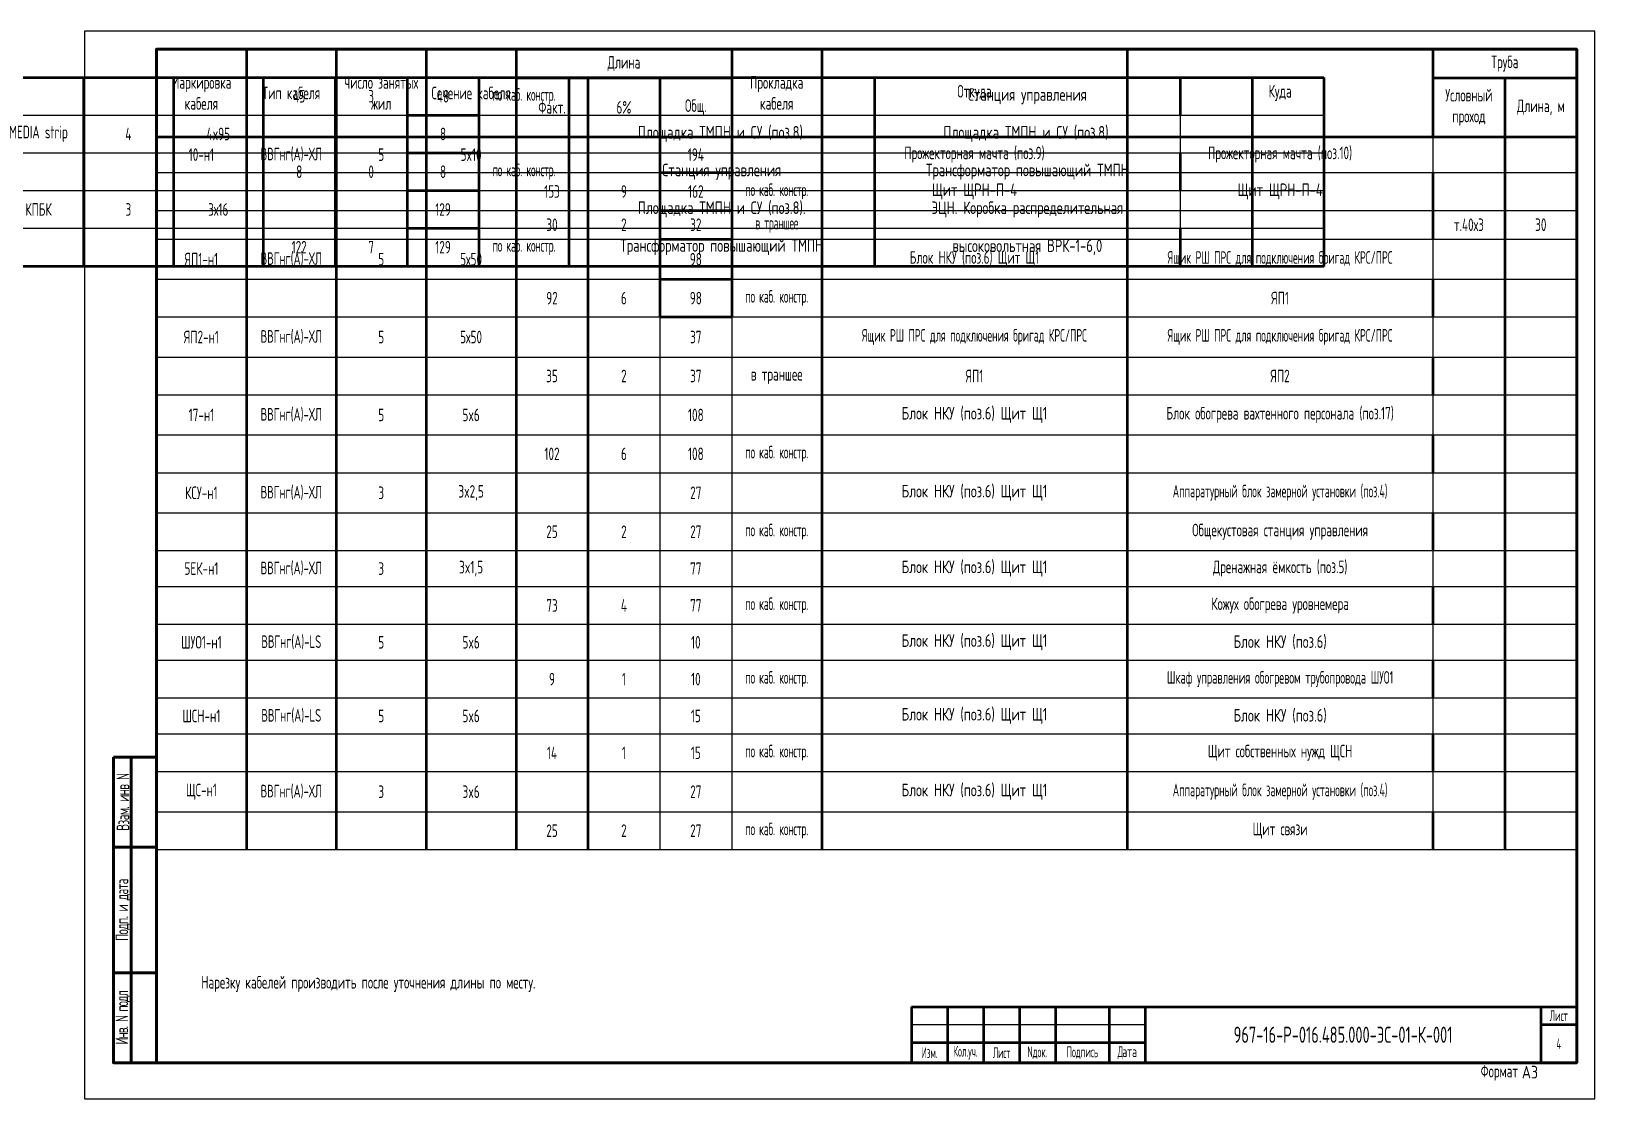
# Model space of a CAD drawing. Header units: millimetres. Extents: x 434 to 39884, y 282 to 36742.
# Drawn here: x 39040.2 to 39475.1, y 36445 to 36742 of the extents above; entities that cross this region are included whole.
import ezdxf
from ezdxf.enums import TextEntityAlignment as Align

# ---------------------------------------------------------------- set-up
doc = ezdxf.new("R2010")
doc.units = ezdxf.units.MM
doc.layers.get('0').update_dxf_attribs({"lineweight": 25})
doc.layers.add('ЭТ-Оформление', color=7, linetype='Continuous')
doc.layers.add('ЭТ-Формат и штамп', color=7, linetype='Continuous')
doc.styles.add('Фрикон', font='cs_gost2304.shx', dxfattribs={"width": 0.8})
doc.styles.add('Фрикон_штамп', font='cs_gost2304a.shx', dxfattribs={"width": 0.7, "height": 3})

# ---------------------------------------------------------------- blocks, each defined once
blk = doc.blocks.new('*T9')
at = {"layer": 'ЭТ-Оформление', "color": 0, "linetype": 'ByBlock', "lineweight": 50, "transparency": 16777216}
for p, q in [((0, 0), (395, 0)), ((0, 0), (0, -223.83)), ((25, 0), (25, -223.83)), ((50, 0), (50, -223.83)), ((75, 0), (75, -223.83)), ((100, 0), (100, -223.83)), ((160, 0), (160, -223.83)), ((185, 0), (185, -223.83)), ((270, 0), (270, -223.83)), ((355, 0), (355, -24.33)), ((395, 0), (395, -223.83)), ((414.25, 0), (414.25, -52.5)), ((439.25, 0), (439.25, -52.5)), ((464.25, 0), (464.25, -52.5)), ((489.25, 0), (489.25, -52.5)), ((514.25, 0), (514.25, -52.5)), ((534.25, 0), (534.25, -52.5)), ((554.25, 0), (574.25, 0)), ((554.25, 0), (554.25, -52.5)), ((574.25, 0), (574.25, -52.5)), ((599.25, 0), (599.25, -52.5)), ((684.25, 0), (684.25, -52.5)), ((769.25, 0), (769.25, -10.5)), ((789.25, 0), (789.25, -52.5)), ((809.25, 0), (809.25, -52.5)), ((100, -8), (160, -8)), ((120, -8), (120, -223.83)), ((140, -8), (140, -223.83)), ((355, -8), (395, -8)), ((375, -8), (375, -223.83)), ((554.25, -10.5), (574.25, -10.5)), ((554.25, -21), (574.25, -21)), ((769.25, -21), (769.25, -31.5)), ((0, -24.33), (395, -24.33)), ((554.25, -31.5), (574.25, -31.5)), ((140, -34.83), (160, -34.83)), ((355, -34.83), (355, -45.33)), ((554.25, -42), (574.25, -42)), ((769.25, -42), (769.25, -52.5)), ((140, -45.33), (160, -45.33)), ((140, -55.83), (160, -55.83)), ((355, -55.83), (355, -66.33)), ((414.25, -52.5), (554.25, -52.5)), ((554.25, -52.5), (574.25, -52.5)), ((574.25, -52.5), (809.25, -52.5)), ((140, -66.33), (160, -66.33)), ((140, -76.83), (160, -76.83)), ((355, -76.83), (355, -87.33)), ((140, -87.33), (160, -87.33)), ((140, -97.83), (160, -97.83)), ((355, -97.83), (355, -108.33)), ((140, -108.33), (160, -108.33)), ((140, -118.83), (160, -118.83)), ((355, -118.83), (355, -129.33)), ((140, -129.33), (160, -129.33)), ((140, -139.83), (160, -139.83)), ((355, -139.83), (355, -150.33)), ((140, -150.33), (160, -150.33)), ((140, -160.83), (160, -160.83)), ((355, -160.83), (355, -171.33)), ((140, -171.33), (160, -171.33)), ((140, -181.83), (160, -181.83)), ((355, -181.83), (355, -192.33)), ((140, -192.33), (160, -192.33)), ((140, -202.83), (160, -202.83)), ((355, -202.83), (355, -213.33)), ((140, -213.33), (160, -213.33)), ((140, -223.83), (160, -223.83))]:
    blk.add_line(p, q, dxfattribs=at)
at = {"layer": 'ЭТ-Оформление', "color": 0, "linetype": 'ByBlock', "lineweight": -2, "transparency": 16777216}
for p, q in [((414.25, 0), (554.25, 0)), ((574.25, 0), (809.25, 0)), ((414.25, -10.5), (554.25, -10.5)), ((574.25, -10.5), (809.25, -10.5)), ((769.25, -10.5), (769.25, -21)), ((414.25, -21), (554.25, -21)), ((574.25, -21), (809.25, -21)), ((355, -24.33), (355, -34.83)), ((414.25, -31.5), (554.25, -31.5)), ((574.25, -31.5), (809.25, -31.5)), ((769.25, -31.5), (769.25, -42)), ((0, -34.83), (140, -34.83)), ((160, -34.83), (395, -34.83)), ((414.25, -42), (554.25, -42)), ((574.25, -42), (809.25, -42)), ((0, -45.33), (140, -45.33)), ((160, -45.33), (395, -45.33)), ((355, -45.33), (355, -55.83)), ((0, -55.83), (140, -55.83)), ((160, -55.83), (395, -55.83)), ((0, -66.33), (140, -66.33)), ((160, -66.33), (395, -66.33)), ((355, -66.33), (355, -76.83)), ((0, -76.83), (140, -76.83)), ((160, -76.83), (395, -76.83)), ((0, -87.33), (140, -87.33)), ((160, -87.33), (395, -87.33)), ((355, -87.33), (355, -97.83)), ((0, -97.83), (140, -97.83)), ((160, -97.83), (395, -97.83)), ((0, -108.33), (140, -108.33)), ((160, -108.33), (395, -108.33)), ((355, -108.33), (355, -118.83)), ((0, -118.83), (140, -118.83)), ((160, -118.83), (395, -118.83)), ((0, -129.33), (140, -129.33)), ((160, -129.33), (395, -129.33)), ((355, -129.33), (355, -139.83)), ((0, -139.83), (140, -139.83)), ((160, -139.83), (395, -139.83)), ((0, -150.33), (140, -150.33)), ((160, -150.33), (395, -150.33)), ((355, -150.33), (355, -160.83)), ((0, -160.83), (140, -160.83)), ((160, -160.83), (395, -160.83)), ((0, -171.33), (140, -171.33)), ((160, -171.33), (395, -171.33)), ((355, -171.33), (355, -181.83)), ((0, -181.83), (140, -181.83)), ((160, -181.83), (395, -181.83)), ((0, -192.33), (140, -192.33)), ((160, -192.33), (395, -192.33)), ((355, -192.33), (355, -202.83)), ((0, -202.83), (140, -202.83)), ((160, -202.83), (395, -202.83)), ((0, -213.33), (140, -213.33)), ((160, -213.33), (395, -213.33)), ((355, -213.33), (355, -223.83)), ((0, -223.83), (140, -223.83)), ((160, -223.83), (395, -223.83))]:
    blk.add_line(p, q, dxfattribs=at)
at = {"layer": 'ЭТ-Оформление', "color": 0, "transparency": 16777216, "char_height": 3.5, "attachment_point": 5, "style": 'Фрикон'}
for s, insert, width in [('Длина', (130, -4), 58), ('Труба', (375, -4), 38), ('45', (524.25, -5.25), 18), ('3', (544.25, -5.25), 18), ('48', (564.25, -5.25), 16), ('{\\W0.7;\\T0.95;по каб. констр.}', (586.75, -5.25), 23), ('{\\Fcs_gost2304a|c204;\\W0.9;\\C7;Станция управления}', (726.75, -5.25), 83), ('Маркировка кабеля', (12.5, -12.17), 23), ('Число занятых  жил', (62.5, -12.17), 23), ('Прокладка кабеля', (172.5, -12.17), 23), ('Тип кабеля', (37.5, -12.17), 23), ('Сечение кабеля', (87.5, -12.17), 23), ('Откуда', (227.5, -12.17), 83), ('Куда', (312.5, -12.17), 83), ('Условный проход', (365, -16.17), 18), ('Факт.', (110, -16.17), 18), ('6%', (130, -16.17), 18), ('Общ.', (150, -16.17), 18), ('Длина, м', (385, -16.17), 18), ('1М4-н2', (426.75, -15.75), 23), ('MEDIA strip', (451.75, -15.75), 23), ('4', (476.75, -15.75), 23), ('4x95', (501.75, -15.75), 23), ('8', (564.25, -15.75), 16), ('{\\Fcs_gost2304a|c204;\\W0.9;\\C7;Площадка ТМПН и СУ (поз.8).}', (641.75, -15.75), 83), ('{\\Fcs_gost2304a|c204;\\W0.9;\\C7;Площадка ТМПН и СУ (поз.8).}', (726.75, -15.75), 83), ('8', (524.25, -26.25), 18), ('0', (544.25, -26.25), 18), ('8', (564.25, -26.25), 16), ('{\\W0.7;\\T0.95;по каб. констр.}', (586.75, -26.25), 23), ('{\\Fcs_gost2304a|c204;\\W0.9;\\C7;Станция управления}', (641.75, -26.25), 83), ('{\\Fcs_gost2304a|c204;\\W0.9;\\C7;Трансформатор повышающий ТМПН}', (726.75, -26.25), 83), ('1М1-н1', (12.5, -29.58), 23), ('MEDIA strip', (37.5, -29.58), 23), ('8', (62.5, -29.58), 23), ('2(4x95)', (87.5, -29.58), 23), ('55', (150, -29.58), 16), ('{\\Fcs_gost2304a|c204;\\W0.9;\\C7;Подстанция КТП2 (поз.7). \\C256;РУНН}', (227.5, -29.58), 83), ('{\\Fcs_gost2304a|c204;\\W0.9;\\C7;Площадка ТМПН и СУ (поз.8).}', (312.5, -29.58), 83), ('{\\Fcs_gost2304a|c204;\\W0.9;\\C7;Площадка ТМПН и СУ (поз.8).}', (641.75, -36.75), 83), ('{\\Fcs_gost2304a|c204;\\W0.9;\\C7;ЭЦН. Коробка распределительная}', (726.75, -36.75), 83), ('52', (110, -40.08), 18), ('3', (130, -40.08), 18), ('55', (150, -40.08), 16), ('{\\W0.7;\\T0.95;по каб. констр.}', (172.5, -40.08), 23), ('{\\Fcs_gost2304a|c204;\\W0.9;\\C7;Станция управления}', (312.5, -40.08), 83), ('1М4-в3', (426.75, -36.75), 23), ('КПБК', (451.75, -36.75), 23), ('3', (476.75, -36.75), 23), ('3х16', (501.75, -36.75), 23), ('129', (564.25, -36.75), 16), ('122', (524.25, -47.25), 18), ('7', (544.25, -47.25), 18), ('129', (564.25, -47.25), 16), ('{\\W0.7;\\T0.95;по каб. констр.}', (586.75, -47.25), 23), ('{\\Fcs_gost2304a|c204;\\W0.9;\\C7;Трансформатор повышающий ТМПН}', (641.75, -47.25), 83), ('{\\Fcs_gost2304a|c204;\\W0.9;\\C7;высоковольтная ВРК-1-6,0}', (726.75, -47.25), 83), ('1М1-н2', (12.5, -50.58), 23), ('MEDIA strip', (37.5, -50.58), 23), ('4', (62.5, -50.58), 23), ('4x95', (87.5, -50.58), 23), ('8', (150, -50.58), 16), ('{\\Fcs_gost2304a|c204;\\W0.9;\\C7;Площадка ТМПН и СУ (поз.8).}', (227.5, -50.58), 83), ('{\\Fcs_gost2304a|c204;\\W0.9;\\C7;Площадка ТМПН и СУ (поз.8).}', (312.5, -50.58), 83), ('8', (110, -61.08), 18), ('0', (130, -61.08), 18), ('8', (150, -61.08), 16), ('{\\W0.7;\\T0.95;по каб. констр.}', (172.5, -61.08), 23), ('{\\Fcs_gost2304a|c204;\\W0.9;\\C7;Станция управления}', (227.5, -61.08), 83), ('{\\Fcs_gost2304a|c204;\\W0.9;\\C7;Трансформатор повышающий ТМПН}', (312.5, -61.08), 83), ('{\\Fcs_gost2304a|c204;\\W0.9;\\C7;Площадка ТМПН и СУ (поз.8).}', (227.5, -71.58), 83), ('{\\Fcs_gost2304a|c204;\\W0.9;\\C7;ЭЦН. Коробка распределительная}', (312.5, -71.58), 83), ('1М1-в3', (12.5, -71.58), 23), ('КПБК', (37.5, -71.58), 23), ('3', (62.5, -71.58), 23), ('3х16', (87.5, -71.58), 23), ('120', (150, -71.58), 16), ('113', (110, -82.08), 18), ('7', (130, -82.08), 18), ('120', (150, -82.08), 16), ('{\\W0.7;\\T0.95;по каб. констр.}', (172.5, -82.08), 23), ('{\\Fcs_gost2304a|c204;\\W0.9;\\C7;Трансформатор повышающий ТМПН}', (227.5, -82.08), 83), ('{\\Fcs_gost2304a|c204;\\W0.9;\\C7;высоковольтная ВРК-1-6,0}', (312.5, -82.08), 83), ('1М2-н1', (12.5, -92.58), 23), ('MEDIA strip', (37.5, -92.58), 23), ('4', (62.5, -92.58), 23), ('4x95', (87.5, -92.58), 23), ('52', (150, -92.58), 16), ('{\\Fcs_gost2304a|c204;\\W0.9;\\C7;Подстанция КТП2 (поз.7). \\C256;РУНН}', (227.5, -92.58), 83), ('{\\Fcs_gost2304a|c204;\\W0.9;\\C7;Площадка ТМПН и СУ (поз.8).}', (312.5, -92.58), 83), ('49', (110, -103.08), 18), ('3', (130, -103.08), 18), ('52', (150, -103.08), 16), ('{\\W0.7;\\T0.95;по каб. констр.}', (172.5, -103.08), 23), ('{\\Fcs_gost2304a|c204;\\W0.9;\\C7;Станция управления}', (312.5, -103.08), 83), ('1М2-н2', (12.5, -113.58), 23), ('MEDIA strip', (37.5, -113.58), 23), ('8', (62.5, -113.58), 23), ('2(4x95)', (87.5, -113.58), 23), ('8', (150, -113.58), 16), ('{\\Fcs_gost2304a|c204;\\W0.9;\\C7;Площадка ТМПН и СУ (поз.8).}', (227.5, -113.58), 83), ('{\\Fcs_gost2304a|c204;\\W0.9;\\C7;Площадка ТМПН и СУ (поз.8).}', (312.5, -113.58), 83), ('8', (110, -124.08), 18), ('0', (130, -124.08), 18), ('8', (150, -124.08), 16), ('{\\W0.7;\\T0.95;по каб. констр.}', (172.5, -124.08), 23), ('{\\Fcs_gost2304a|c204;\\W0.9;\\C7;Станция управления}', (227.5, -124.08), 83), ('{\\Fcs_gost2304a|c204;\\W0.9;\\C7;Трансформатор повышающий ТМПН}', (312.5, -124.08), 83), ('1М2-в3', (12.5, -134.58), 23), ('КПБК', (37.5, -134.58), 23), ('3', (62.5, -134.58), 23), ('3х16', (87.5, -134.58), 23), ('123', (150, -134.58), 16), ('{\\Fcs_gost2304a|c204;\\W0.9;\\C7;Площадка ТМПН и СУ (поз.8).}', (227.5, -134.58), 83), ('{\\Fcs_gost2304a|c204;\\W0.9;\\C7;ЭЦН. Коробка распределительная}', (312.5, -134.58), 83), ('116', (110, -145.08), 18), ('7', (130, -145.08), 18), ('123', (150, -145.08), 16), ('{\\W0.7;\\T0.95;по каб. констр.}', (172.5, -145.08), 23), ('{\\Fcs_gost2304a|c204;\\W0.9;\\C7;Трансформатор повышающий ТМПН}', (227.5, -145.08), 83), ('{\\Fcs_gost2304a|c204;\\W0.9;\\C7;высоковольтная ВРК-1-6,0}', (312.5, -145.08), 83), ('1М3-н1', (12.5, -155.58), 23), ('MEDIA strip', (37.5, -155.58), 23), ('8', (62.5, -155.58), 23), ('2(4x95)', (87.5, -155.58), 23), ('50', (150, -155.58), 16), ('{\\Fcs_gost2304a|c204;\\W0.9;\\C7;Подстанция КТП2 (поз.7). \\C256;РУНН}', (227.5, -155.58), 83), ('{\\Fcs_gost2304a|c204;\\W0.9;\\C7;Площадка ТМПН и СУ (поз.8).}', (312.5, -155.58), 83), ('47', (110, -166.08), 18), ('3', (130, -166.08), 18), ('50', (150, -166.08), 16), ('{\\W0.7;\\T0.95;по каб. констр.}', (172.5, -166.08), 23), ('{\\Fcs_gost2304a|c204;\\W0.9;\\C7;Станция управления}', (312.5, -166.08), 83), ('1М3-н2', (12.5, -176.58), 23), ('MEDIA strip', (37.5, -176.58), 23), ('4', (62.5, -176.58), 23), ('4x95', (87.5, -176.58), 23), ('8', (150, -176.58), 16), ('{\\Fcs_gost2304a|c204;\\W0.9;\\C7;Площадка ТМПН и СУ (поз.8).}', (227.5, -176.58), 83), ('{\\Fcs_gost2304a|c204;\\W0.9;\\C7;Площадка ТМПН и СУ (поз.8).}', (312.5, -176.58), 83), ('8', (110, -187.08), 18), ('0', (130, -187.08), 18), ('8', (150, -187.08), 16), ('{\\W0.7;\\T0.95;по каб. констр.}', (172.5, -187.08), 23), ('{\\Fcs_gost2304a|c204;\\W0.9;\\C7;Станция управления}', (227.5, -187.08), 83), ('{\\Fcs_gost2304a|c204;\\W0.9;\\C7;Трансформатор повышающий ТМПН}', (312.5, -187.08), 83), ('{\\Fcs_gost2304a|c204;\\W0.9;\\C7;Площадка ТМПН и СУ (поз.8).}', (227.5, -197.58), 83), ('{\\Fcs_gost2304a|c204;\\W0.9;\\C7;ЭЦН. Коробка распределительная}', (312.5, -197.58), 83), ('1М3-в3', (12.5, -197.58), 23), ('КПБК', (37.5, -197.58), 23), ('3', (62.5, -197.58), 23), ('3х16', (87.5, -197.58), 23), ('125', (150, -197.58), 16), ('118', (110, -208.08), 18), ('7', (130, -208.08), 18), ('125', (150, -208.08), 16), ('{\\W0.7;\\T0.95;по каб. констр.}', (172.5, -208.08), 23), ('{\\Fcs_gost2304a|c204;\\W0.9;\\C7;Трансформатор повышающий ТМПН}', (227.5, -208.08), 83), ('{\\Fcs_gost2304a|c204;\\W0.9;\\C7;высоковольтная ВРК-1-6,0}', (312.5, -208.08), 83), ('1М4-н1', (12.5, -218.58), 23), ('MEDIA strip', (37.5, -218.58), 23), ('4', (62.5, -218.58), 23), ('4x95', (87.5, -218.58), 23), ('48', (150, -218.58), 16), ('{\\Fcs_gost2304a|c204;\\W0.9;\\C7;Подстанция КТП2 (поз.7). \\C256;РУНН}', (227.5, -218.58), 83), ('{\\Fcs_gost2304a|c204;\\W0.9;\\C7;Площадка ТМПН и СУ (поз.8).}', (312.5, -218.58), 83)]:
    blk.add_mtext(s, dxfattribs=dict(at, insert=insert, width=width))
blk = doc.blocks.new('*U8')
at = {"layer": 'ЭТ-Формат и штамп'}
blk.add_lwpolyline([(-415, -10), (5, -10), (5, 287), (-415, 287)], close=True, dxfattribs=at)
at = {"layer": 'ЭТ-Формат и штамп', "lineweight": 60}
for points in [[(-395, 0), (0, 0), (0, 282), (-395, 282)], [(-407, 85), (-407, 0), (-395, 0), (-395, 85)]]:
    blk.add_lwpolyline(points, close=True, dxfattribs=at)
for points in [[(-402, 0), (-402, 85)], [(-407, 60), (-395, 60)], [(-407, 25), (-395, 25)]]:
    blk.add_lwpolyline(points, dxfattribs=at)
at = {"layer": 'ЭТ-Формат и штамп', "char_height": 3.5, "attachment_point": 5, "rotation": 90, "style": 'Фрикон'}
for s, insert, width in [('{\\T0.9;Взам. инв N}', (-404.33, 72.5), 25), ('{\\T0.9;Подп. и дата}', (-404.33, 42.5), 35), ('{\\T0.85;Инв. N подл}', (-404.35, 12.5), 25)]:
    blk.add_mtext(s, dxfattribs=dict(at, insert=insert, width=width))
at = {"layer": 'ЭТ-Формат и штамп', "insert": (-16.33, -2.81), "char_height": 3.5, "width": 27.439, "attachment_point": 6, "style": 'Фрикон'}
blk.add_mtext('Формат', dxfattribs=at)
at = {"layer": 'ЭТ-Формат и штамп', "style": 'Фрикон', "flags": 8}
blk.add_attdef('FORMAT', text='', height=3.5, dxfattribs=at).set_placement((-15.27, -2.6), align=Align.MIDDLE_LEFT)
blk = doc.blocks.new('*T56')
at = {"layer": 'ЭТ-Оформление', "color": 0, "linetype": 'ByBlock', "lineweight": 50, "transparency": 16777216}
for p, q in [((0, 0), (395, 0)), ((0, 0), (0, -222.67)), ((25, 0), (25, -222.67)), ((50, 0), (50, -222.67)), ((75, 0), (75, -222.67)), ((100, 0), (100, -222.67)), ((160, 0), (160, -74.5)), ((185, 0), (185, -222.67)), ((270, 0), (270, -222.67)), ((355, 0), (355, -24.33)), ((395, 0), (395, -222.67)), ((414.25, 0), (414.25, -50.17)), ((439.25, 0), (439.25, -50.17)), ((464.25, 0), (464.25, -50.17)), ((489.25, 0), (489.25, -50.17)), ((514.25, 0), (514.25, -50.17)), ((534.25, 0), (534.25, -50.17)), ((599.25, 0), (599.25, -50.17)), ((684.25, 0), (684.25, -50.17)), ((769.25, 0), (769.25, -50.17)), ((789.25, 0), (789.25, -50.17)), ((809.25, 0), (809.25, -50.17)), ((100, -8), (160, -8)), ((120, -8), (120, -222.67)), ((140, -8), (140, -74.5)), ((355, -8), (395, -8)), ((375, -8), (375, -222.67)), ((0, -24.33), (395, -24.33)), ((140, -34.33), (160, -34.33)), ((355, -34.33), (355, -52.83)), ((554.25, -42.17), (574.25, -42.17)), ((554.25, -42.17), (554.25, -50.17)), ((574.25, -42.17), (574.25, -50.17)), ((140, -44.83), (160, -44.83)), ((414.25, -50.17), (554.25, -50.17)), ((554.25, -50.17), (574.25, -50.17)), ((574.25, -50.17), (809.25, -50.17)), ((140, -52.83), (160, -52.83)), ((140, -64), (160, -64)), ((355, -64), (355, -74.5)), ((140, -74.5), (160, -74.5)), ((355, -85.67), (355, -96.17)), ((355, -107.33), (355, -117.83)), ((355, -129), (355, -139.5)), ((355, -149.5), (355, -160)), ((355, -170), (355, -180.5)), ((355, -190.5), (355, -201)), ((355, -212.17), (355, -222.67))]:
    blk.add_line(p, q, dxfattribs=at)
at = {"layer": 'ЭТ-Оформление', "color": 0, "linetype": 'ByBlock', "lineweight": -2, "transparency": 16777216}
for p, q in [((414.25, 0), (809.25, 0)), ((554.25, 0), (554.25, -42.17)), ((574.25, 0), (574.25, -42.17)), ((414.25, -11.17), (809.25, -11.17)), ((414.25, -21.67), (809.25, -21.67)), ((355, -24.33), (355, -34.33)), ((0, -34.33), (140, -34.33)), ((160, -34.33), (395, -34.33)), ((414.25, -31.67), (809.25, -31.67)), ((414.25, -42.17), (554.25, -42.17)), ((574.25, -42.17), (809.25, -42.17)), ((0, -44.83), (140, -44.83)), ((160, -44.83), (395, -44.83)), ((0, -52.83), (140, -52.83)), ((160, -52.83), (395, -52.83)), ((355, -52.83), (355, -64)), ((0, -64), (140, -64)), ((160, -64), (395, -64)), ((0, -74.5), (140, -74.5)), ((140, -74.5), (140, -222.67)), ((160, -74.5), (395, -74.5)), ((160, -74.5), (160, -222.67)), ((355, -74.5), (355, -85.67)), ((0, -85.67), (395, -85.67)), ((0, -96.17), (395, -96.17)), ((355, -96.17), (355, -107.33)), ((0, -107.33), (395, -107.33)), ((0, -117.83), (395, -117.83)), ((355, -117.83), (355, -129)), ((0, -129), (395, -129)), ((0, -139.5), (395, -139.5)), ((355, -139.5), (355, -149.5)), ((0, -149.5), (395, -149.5)), ((0, -160), (395, -160)), ((355, -160), (355, -170)), ((0, -170), (395, -170)), ((0, -180.5), (395, -180.5)), ((355, -180.5), (355, -190.5)), ((0, -190.5), (395, -190.5)), ((0, -201), (395, -201)), ((355, -201), (355, -212.17)), ((0, -212.17), (395, -212.17)), ((0, -222.67), (395, -222.67))]:
    blk.add_line(p, q, dxfattribs=at)
at = {"layer": 'ЭТ-Оформление', "color": 0, "transparency": 16777216, "char_height": 3.5, "attachment_point": 5, "style": 'Фрикон'}
for s, insert, width in [('Длина', (130, -4), 58), ('Труба', (375, -4), 38), ('ШПС-н1', (426.75, -5.58), 23), ('{\\W0.65;ВВГнг(A)-FRLS}', (451.75, -5.58), 23), ('3', (476.75, -5.58), 23), ('3x2,5', (501.75, -5.58), 23), ('28', (564.25, -5.58), 16), ('{\\Fcs_gost2304a|c204;\\W0.9;\\C7;Блок НКУ (поз.6) Щит Щ1}', (641.75, -5.58), 83), ('{\\W0.7;Аппаратурный блок \\C7;замерной установки (поз.4)}', (726.75, -5.58), 83), ('Маркировка кабеля', (12.5, -12.17), 23), ('Число занятых  жил', (62.5, -12.17), 23), ('Прокладка кабеля', (172.5, -12.17), 23), ('Тип кабеля', (37.5, -12.17), 23), ('Сечение кабеля', (87.5, -12.17), 23), ('Откуда', (227.5, -12.17), 83), ('Куда', (312.5, -12.17), 83), ('Условный проход', (365, -16.17), 18), ('Факт.', (110, -16.17), 18), ('6%', (130, -16.17), 18), ('Общ.', (150, -16.17), 18), ('Длина, м', (385, -16.17), 18), ('26', (524.25, -16.42), 18), ('2', (544.25, -16.42), 18), ('28', (564.25, -16.42), 16), ('{\\W0.7;\\T0.95;по каб. констр.}', (586.75, -16.42), 23), ('Щит пожарной сигнализации', (726.75, -16.42), 83), ('ШАУО-н1', (426.75, -26.67), 23), ('{\\W0.77;ВВГнг(A)-LS}', (451.75, -26.67), 23), ('5', (476.75, -26.67), 23), ('3x2,5', (501.75, -26.67), 23), ('10', (564.25, -26.67), 16), ('{\\Fcs_gost2304a|c204;\\W0.9;\\C7;Блок НКУ (поз.6) Щит Щ1}', (641.75, -26.67), 83), ('{\\Fcs_gost2304a|c204;\\W0.9;\\C7;Блок НКУ (поз.6) }', (726.75, -26.67), 83), ('10-н1', (12.5, -29.33), 23), ('{\\W0.77;ВВГнг(A)-ХЛ}', (37.5, -29.33), 23), ('5', (62.5, -29.33), 23), ('5x10', (87.5, -29.33), 23), ('194', (150, -29.33), 16), ('Прожекторная мачта (поз.9)', (227.5, -29.33), 83), ('Прожекторная мачта (поз.10)', (312.5, -29.33), 83), ('{\\W0.7;\\T0.95;по каб. констр.}', (586.75, -36.92), 23), ('Шкаф автоматики и управления', (726.75, -36.92), 83), ('153', (110, -39.58), 18), ('9', (130, -39.58), 18), ('162', (150, -39.58), 16), ('{\\W0.7;\\T0.95;по каб. констр.}', (172.5, -39.58), 23), ('{\\Fcs_gost2304a|c204;\\W0.9;\\C7;Щит ЩРН-П-4}', (227.5, -39.58), 83), ('{\\Fcs_gost2304a|c204;\\W0.9;\\C7;Щит ЩРН-П-4}', (312.5, -39.58), 83), ('9', (524.25, -36.92), 18), ('1', (544.25, -36.92), 18), ('10', (564.25, -36.92), 16), ('30', (110, -48.83), 18), ('2', (130, -48.83), 18), ('32', (150, -48.83), 16), ('{\\W0.7;\\T0.95;в траншее}', (172.5, -48.83), 23), ('т.40х3', (365, -48.83), 18), ('30', (385, -48.83), 18), ('обогревом трубопровода', (726.75, -46.17), 83), ('{\\W0.77;ВВГнг(A)-ХЛ}', (37.5, -58.42), 23), ('{\\C7;Блок НКУ (поз.6) Щит Щ1}', (227.5, -58.42), 83), ('{\\W0.7;Ящик РШ ПРС для подключения бригад КРС/ПРС}', (312.5, -58.42), 83), ('ЯП1-н1', (12.5, -58.42), 23), ('5', (62.5, -58.42), 23), ('5х50', (87.5, -58.42), 23), ('98', (150, -58.42), 16), ('92', (110, -69.25), 18), ('6', (130, -69.25), 18), ('98', (150, -69.25), 16), ('{\\W0.7;\\T0.95;по каб. констр.}', (172.5, -69.25), 23), ('ЯП1', (312.5, -69.25), 83), ('{\\W0.77;ВВГнг(A)-ХЛ}', (37.5, -80.08), 23), ('{\\W0.7;Ящик РШ ПРС для подключения бригад КРС/ПРС}', (227.5, -80.08), 83), ('{\\W0.7;Ящик РШ ПРС для подключения бригад КРС/ПРС}', (312.5, -80.08), 83), ('ЯП2-н1', (12.5, -80.08), 23), ('5', (62.5, -80.08), 23), ('5х50', (87.5, -80.08), 23), ('37', (150, -80.08), 16), ('35', (110, -90.92), 18), ('2', (130, -90.92), 18), ('37', (150, -90.92), 16), ('в траншее', (172.5, -90.92), 23), ('ЯП1', (227.5, -90.92), 83), ('ЯП2', (312.5, -90.92), 83), ('17-н1', (12.5, -101.75), 23), ('{\\W0.77;ВВГнг(A)-ХЛ}', (37.5, -101.75), 23), ('5', (62.5, -101.75), 23), ('5x6', (87.5, -101.75), 23), ('108', (150, -101.75), 16), ('{\\Fcs_gost2304a|c204;\\W0.9;\\C7;Блок НКУ (поз.6) Щит Щ1}', (227.5, -101.75), 83), ('Блок обогрева вахтенного персонала (поз.17)', (312.5, -101.75), 83), ('102', (110, -112.58), 18), ('6', (130, -112.58), 18), ('108', (150, -112.58), 16), ('{\\W0.7;\\T0.95;по каб. констр.}', (172.5, -112.58), 23), ('КСУ-н1', (12.5, -123.42), 23), ('{\\W0.77;ВВГнг(A)-ХЛ}', (37.5, -123.42), 23), ('3', (62.5, -123.42), 23), ('3x2,5', (87.5, -123.42), 23), ('27', (150, -123.42), 16), ('{\\Fcs_gost2304a|c204;\\W0.9;\\C7;Блок НКУ (поз.6) Щит Щ1}', (227.5, -123.42), 83), ('{\\W0.7;Аппаратурный блок \\C7;замерной установки (поз.4)}', (312.5, -123.42), 83), ('25', (110, -134.25), 18), ('2', (130, -134.25), 18), ('27', (150, -134.25), 16), ('{\\W0.7;\\T0.95;по каб. констр.}', (172.5, -134.25), 23), ('Общекустовая станция управления', (312.5, -134.25), 83), ('5ЕК-н1', (12.5, -144.5), 23), ('{\\W0.77;ВВГнг(A)-ХЛ}', (37.5, -144.5), 23), ('3', (62.5, -144.5), 23), ('3x1,5', (87.5, -144.5), 23), ('77', (150, -144.5), 16), ('{\\Fcs_gost2304a|c204;\\W0.9;\\C7;Блок НКУ (поз.6) Щит Щ1}', (227.5, -144.5), 83), ('Дренажная ёмкость (поз.5)', (312.5, -144.5), 83), ('73', (110, -154.75), 18), ('4', (130, -154.75), 18), ('77', (150, -154.75), 16), ('{\\W0.7;\\T0.95;по каб. констр.}', (172.5, -154.75), 23), ('Кожух обогрева уровнемера', (312.5, -154.75), 83), ('ШУО1-н1', (12.5, -165), 23), ('{\\W0.77;ВВГнг(A)-LS}', (37.5, -165), 23), ('5', (62.5, -165), 23), ('5x6', (87.5, -165), 23), ('10', (150, -165), 16), ('{\\Fcs_gost2304a|c204;\\W0.9;\\C7;Блок НКУ (поз.6) Щит Щ1}', (227.5, -165), 83), ('{\\Fcs_gost2304a|c204;\\W0.9;\\C7;Блок НКУ (поз.6) }', (312.5, -165), 83), ('9', (110, -175.25), 18), ('1', (130, -175.25), 18), ('10', (150, -175.25), 16), ('{\\W0.7;\\T0.95;по каб. констр.}', (172.5, -175.25), 23), ('{\\W0.73;Шкаф управления обогревом трубопровода ШУО1}', (312.5, -175.25), 83), ('ШСН-н1', (12.5, -185.5), 23), ('{\\W0.77;ВВГнг(A)-LS}', (37.5, -185.5), 23), ('5', (62.5, -185.5), 23), ('5x6', (87.5, -185.5), 23), ('15', (150, -185.5), 16), ('{\\Fcs_gost2304a|c204;\\W0.9;\\C7;Блок НКУ (поз.6) Щит Щ1}', (227.5, -185.5), 83), ('{\\Fcs_gost2304a|c204;\\W0.9;\\C7;Блок НКУ (поз.6) }', (312.5, -185.5), 83), ('14', (110, -195.75), 18), ('1', (130, -195.75), 18), ('15', (150, -195.75), 16), ('{\\W0.7;\\T0.95;по каб. констр.}', (172.5, -195.75), 23), ('Щит собственных нужд ЩСН', (312.5, -195.75), 83), ('ЩС-н1', (12.5, -206.58), 23), ('{\\W0.77;ВВГнг(A)-ХЛ}', (37.5, -206.58), 23), ('{\\Fcs_gost2304a|c204;\\W0.9;\\C7;Блок НКУ (поз.6) Щит Щ1}', (227.5, -206.58), 83), ('{\\W0.7;Аппаратурный блок \\C7;замерной установки (поз.4)}', (312.5, -206.58), 83), ('3', (62.5, -206.58), 23), ('3x6', (87.5, -206.58), 23), ('27', (150, -206.58), 16), ('25', (110, -217.42), 18), ('2', (130, -217.42), 18), ('27', (150, -217.42), 16), ('{\\W0.7;\\T0.95;по каб. констр.}', (172.5, -217.42), 23), ('Щит связи', (312.5, -217.42), 83)]:
    blk.add_mtext(s, dxfattribs=dict(at, insert=insert, width=width))
blk = doc.blocks.new('*T57')
at = {"color": 0, "linetype": 'ByBlock', "lineweight": 50, "transparency": 16777216}
for p, q in [((0, 0), (185, 0)), ((0, 0), (0, -15.61)), ((10, 0), (10, -15.61)), ((20, 0), (20, -15.61)), ((30, 0), (30, -15.61)), ((40, 0), (40, -15.61)), ((55, 0), (55, -15.61)), ((65, 0), (65, -15.61)), ((175, 0), (175, -15.61)), ((185, 0), (185, -15.61)), ((175, -5), (185, -5)), ((0, -10), (65, -10)), ((0, -15.61), (185, -15.61))]:
    blk.add_line(p, q, dxfattribs=at)
at = {"color": 0, "linetype": 'ByBlock', "lineweight": 25, "transparency": 16777216}
blk.add_line((0, -5), (65, -5), dxfattribs=at)
at = {"color": 0, "transparency": 16777216, "attachment_point": 5, "style": 'Фрикон_штамп'}
for s, insert, char_height, width in [('Лист', (180, -2.5), 3, 8), ('{\\Fcs_gost2304|c204;\\W0.8;967-16-Р-016.485.000-ЭС-01-К-001}', (120, -7.81), 4.5, 108), ('Изм.', (5, -12.81), 3, 8), ('{\\W0.6;Кол.уч.}', (15, -12.81), 3, 8), ('{\\T0.95;Лист}', (25, -12.81), 3, 8), ('Nдок.', (35, -12.81), 3, 8), ('Подпись', (47.5, -12.81), 3, 13), ('{\\T0.85;Д\\W0.8;\\T1;ата}', (60, -12.81), 3, 8), ('4', (180, -10.31), 3, 8)]:
    blk.add_mtext(s, dxfattribs=dict(at, insert=insert, char_height=char_height, width=width))
blk = doc.blocks.new('*T74')
at = {"layer": 'ЭТ-Оформление', "color": 0, "linetype": 'ByBlock', "lineweight": 50, "transparency": 16777216}
for p, q in [((0, 0), (140, 0)), ((0, 0), (0, -52.5)), ((25, 0), (25, -52.5)), ((50, 0), (50, -52.5)), ((75, 0), (75, -52.5)), ((100, 0), (100, -52.5)), ((120, 0), (120, -52.5)), ((140, 0), (160, 0)), ((140, 0), (140, -52.5)), ((160, 0), (395, 0)), ((160, 0), (160, -52.5)), ((185, 0), (185, -52.5)), ((270, 0), (270, -52.5)), ((355, 0), (355, -10.5)), ((375, 0), (375, -52.5)), ((395, 0), (395, -52.5)), ((140, -10.5), (160, -10.5)), ((140, -21), (160, -21)), ((355, -21), (355, -31.5)), ((140, -31.5), (160, -31.5)), ((140, -42), (160, -42)), ((355, -42), (355, -52.5)), ((0, -52.5), (140, -52.5)), ((140, -52.5), (160, -52.5)), ((160, -52.5), (395, -52.5))]:
    blk.add_line(p, q, dxfattribs=at)
at = {"layer": 'ЭТ-Оформление', "color": 0, "linetype": 'ByBlock', "lineweight": -2, "transparency": 16777216}
for p, q in [((0, -10.5), (140, -10.5)), ((160, -10.5), (395, -10.5)), ((355, -10.5), (355, -21)), ((0, -21), (140, -21)), ((160, -21), (395, -21)), ((0, -31.5), (140, -31.5)), ((160, -31.5), (395, -31.5)), ((355, -31.5), (355, -42)), ((0, -42), (140, -42)), ((160, -42), (395, -42))]:
    blk.add_line(p, q, dxfattribs=at)
at = {"layer": 'ЭТ-Оформление', "color": 0, "transparency": 16777216, "char_height": 3.5, "attachment_point": 5, "style": 'Фрикон'}
for s, insert, width in [('45', (110, -5.25), 18), ('3', (130, -5.25), 18), ('48', (150, -5.25), 16), ('{\\W0.7;\\T0.95;по каб. констр.}', (172.5, -5.25), 23), ('{\\Fcs_gost2304a|c204;\\W0.9;\\C7;Станция управления}', (312.5, -5.25), 83), ('1М4-н2', (12.5, -15.75), 23), ('MEDIA strip', (37.5, -15.75), 23), ('4', (62.5, -15.75), 23), ('4x95', (87.5, -15.75), 23), ('8', (150, -15.75), 16), ('{\\Fcs_gost2304a|c204;\\W0.9;\\C7;Площадка ТМПН и СУ (поз.8).}', (227.5, -15.75), 83), ('{\\Fcs_gost2304a|c204;\\W0.9;\\C7;Площадка ТМПН и СУ (поз.8).}', (312.5, -15.75), 83), ('8', (110, -26.25), 18), ('0', (130, -26.25), 18), ('8', (150, -26.25), 16), ('{\\W0.7;\\T0.95;по каб. констр.}', (172.5, -26.25), 23), ('{\\Fcs_gost2304a|c204;\\W0.9;\\C7;Станция управления}', (227.5, -26.25), 83), ('{\\Fcs_gost2304a|c204;\\W0.9;\\C7;Трансформатор повышающий ТМПН}', (312.5, -26.25), 83), ('{\\Fcs_gost2304a|c204;\\W0.9;\\C7;Площадка ТМПН и СУ (поз.8).}', (227.5, -36.75), 83), ('{\\Fcs_gost2304a|c204;\\W0.9;\\C7;ЭЦН. Коробка распределительная}', (312.5, -36.75), 83), ('1М4-в3', (12.5, -36.75), 23), ('КПБК', (37.5, -36.75), 23), ('3', (62.5, -36.75), 23), ('3х16', (87.5, -36.75), 23), ('129', (150, -36.75), 16), ('122', (110, -47.25), 18), ('7', (130, -47.25), 18), ('129', (150, -47.25), 16), ('{\\W0.7;\\T0.95;по каб. констр.}', (172.5, -47.25), 23), ('{\\Fcs_gost2304a|c204;\\W0.9;\\C7;Трансформатор повышающий ТМПН}', (227.5, -47.25), 83), ('{\\Fcs_gost2304a|c204;\\W0.9;\\C7;высоковольтная ВРК-1-6,0}', (312.5, -47.25), 83)]:
    blk.add_mtext(s, dxfattribs=dict(at, insert=insert, width=width))

msp = doc.modelspace()

# ---------------------------------------------------------------- block references
for name, p in [('*T56', (39075.07, 36736.97)), ('*T9', (38590.51, 36729.14)), ('*T74', (39004.76, 36729.14)), ('*T57', (39285.07, 36470.58))]:
    msp.add_blockref(name, p)
at = {"layer": 'ЭТ-Формат и штамп', "ltscale": 100}
ref = msp.add_blockref('*U8', (39470.07, 36454.97), dxfattribs=at)
ref.add_attrib('FORMAT', 'А3', dxfattribs={"height": 3.5, "style": 'Фрикон'}).set_placement((39454.8, 36452.37), align=Align.MIDDLE_LEFT)

# ---------------------------------------------------------------- texts
at = {"insert": (39087.54, 36479.12), "char_height": 3.5, "attachment_point": 1, "style": 'Фрикон'}
msp.add_mtext_dynamic_manual_height_columns('Нарезку кабелей производить после уточнения длины по месту.', width=116.865, gutter_width=25, heights=[0], dxfattribs=at)

doc.saveas('drawing.dxf')
